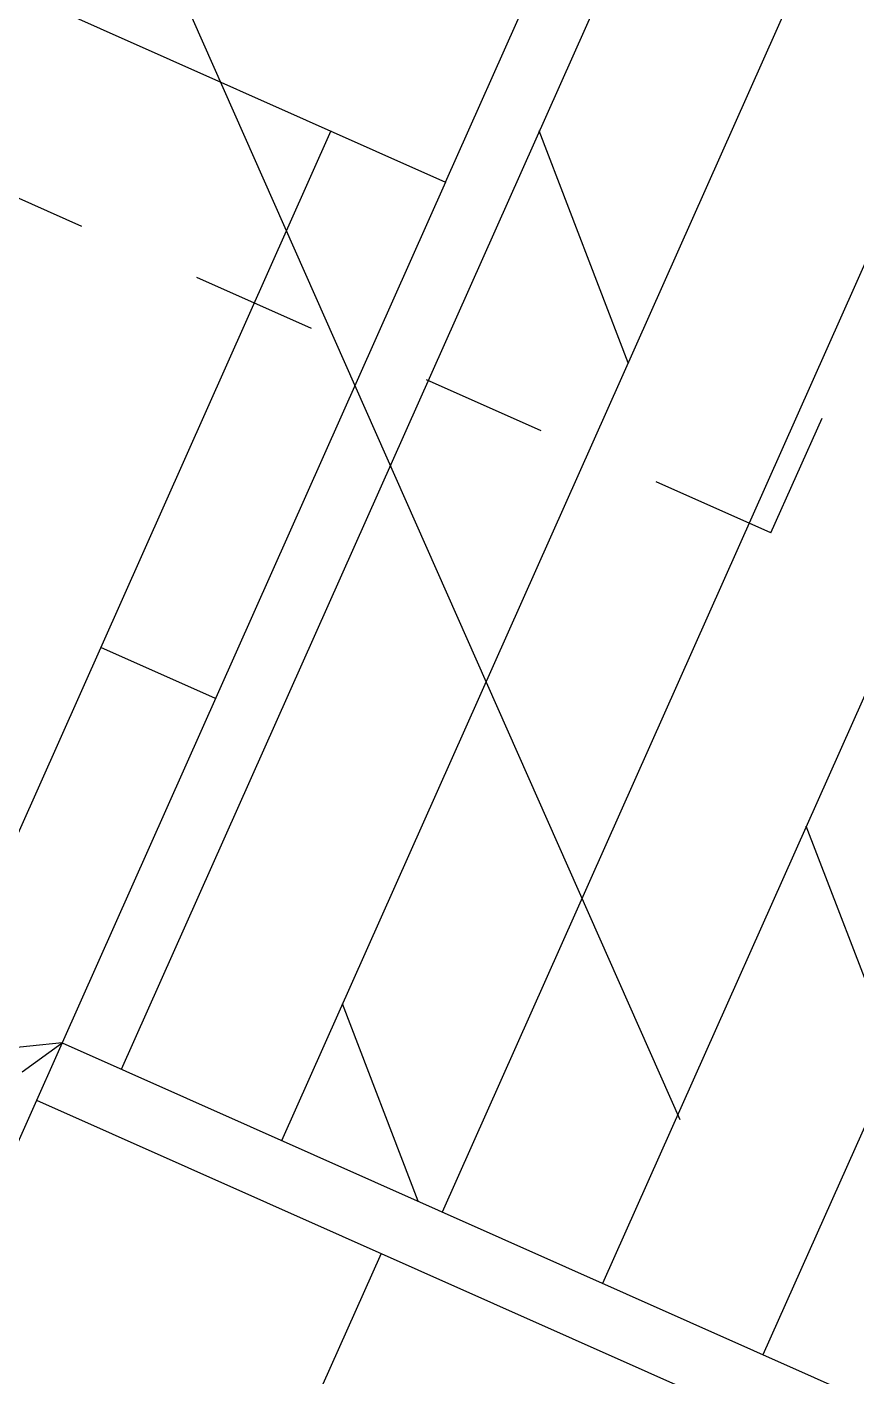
# Model space of a CAD drawing. Header units: millimetres. Extents: x 525387 to 527545, y 2235066 to 2235448.
# Drawn here: x 525571.434 to 525572.094, y 2235295.947 to 2235297.021 of the extents above; entities that cross this region are included whole.
import ezdxf

# ---------------------------------------------------------------- set-up
doc = ezdxf.new("R2010")
doc.units = ezdxf.units.MM
doc.linetypes.add('JIS_02_1.0', pattern=[2, 1, -1])
for name, color, linetype in [('auxiliar', 6, 'Continuous'), ('EJES', 1, 'Continuous'), ('PISOS', 7, 'Continuous'), ('ventanas', 3, 'Continuous')]:
    doc.layers.add(name, color=color, linetype=linetype)
doc.layers.add('jardin', color=72, linetype='Continuous', lineweight=5)
doc.layers.add('muro', color=5, linetype='Continuous', lineweight=35)

# ---------------------------------------------------------------- blocks, each defined once
blk = doc.blocks.new('CABAÑA 1')
at = {"layer": 'auxiliar', "linetype": 'JIS_02_1.0', "lineweight": -3, "ltscale": 0.1}
for p, q in [((1.300000000046566, 2.799999999813735), (0.7803847576724365, 3.699999999720603)), ((1.599999999976717, 2.799999999813735), (1.599999999976717, 3.699999999720603)), ((1.900000000023283, 2.449999999720603), (1.900000000023283, 3.699999999720603)), ((0.4000000000232831, 3.31961524207145), (1.300000000046566, 2.799999999813735)), ((1.900000000023283, 2.449999999720603), (6.800000000046566, 2.449999999720603))]:
    blk.add_line(p, q, dxfattribs=at)
at = {"layer": 'muro', "linetype": 'Continuous', "lineweight": -3}
for p, q in [((2.050000000046566, 3.699999999720603), (2.050000000046566, 2.799999999813735)), ((2.050000000046566, 2.799999999813735), (2.75, 2.799999999813735))]:
    blk.add_line(p, q, dxfattribs=at)
at = {"layer": 'muro', "color": 3, "linetype": 'Continuous', "lineweight": -3}
for p, q in [((2.050000000046566, 2.899999999906868), (1.199999999953434, 2.899999999906868)), ((1.300000000046566, 2.799999999813735), (0.4000000000232831, 2.799999999813735)), ((1.300000000046566, 2.799999999813735), (1.300000000046566, 1.299999999813735)), ((2.050000000046566, 2.799999999813735), (1.300000000046566, 2.799999999813735)), ((1.25, 2.5), (0.4000000000232831, 2.5))]:
    blk.add_line(p, q, dxfattribs=at)
at = {"layer": 'PISOS', "color": 30, "linetype": 'Continuous', "lineweight": -3}
for p, q in [((1.300000000046566, 2.748318271245807), (4.64968672383111, 2.748318271245807)), ((1.977695449138992, 2.608808142598718), (2.117395449080504, 2.748508142773062)), ((1.300000000046566, 2.489912312943488), (1.41889563947916, 2.608807952143252)), ((1.300000000046566, 2.608618271071464), (4.64968672383111, 2.608618271071464)), ((1.300000000046566, 2.46891827089712), (3.320617199642584, 2.46891827089712)), ((1.300000000046566, 2.329218271188438), (3.320617199642584, 2.329218271188438)), ((1.558595449081622, 2.18970814300701), (1.69829544913955, 2.329408142715693)), ((1.300000000046566, 2.189518271014094), (3.320617199642584, 2.189518271014094))]:
    blk.add_line(p, q, dxfattribs=at)
at = {"layer": 'ventanas', "color": 2, "linetype": 'Continuous', "lineweight": -3}
blk.add_line((1.25, 2.799999999813735), (1.25, 1.25), dxfattribs=at)

msp = doc.modelspace()

# ---------------------------------------------------------------- hatches: boundary and pattern name
at = {"layer": 'jardin'}
h = msp.add_hatch(dxfattribs=at)
h.set_pattern_fill('GRASS', color=72, scale=0.025)
h.set_pattern_definition([(90, (194.1935024295235, -22.17156315827742), (-0.449012806, 0.449012806), [0.1190625, -0.778963112]), (45, (194.1935024295235, -22.17156315827742), (-0.4490128060534577, 0.4490128060534577), [0.1190625, -0.5159375]), (135, (194.1935024295235, -22.17156315827742), (-0.4490128060534577, -0.4490128060534576), [0.1190625, -0.5159375])])
edge = h.paths.add_edge_path()
edge.add_line((525532.9685651099, 2235265.018777107), (525533.3434039074, 2235265.946524886))
edge.add_line((525533.3434039074, 2235265.946524886), (525531.9062651811, 2235266.527166621))
edge.add_line((525531.9062651811, 2235266.527166621), (525534.1539047417, 2235272.090269749))
edge.add_line((525534.1539047417, 2235272.090269749), (525536.193709222, 2235271.266135243))
edge.add_line((525536.193709222, 2235271.266135243), (525536.562877167, 2235272.179857971))
edge.add_line((525536.562877167, 2235272.179857971), (525545.1662853189, 2235268.821973717))
edge.add_line((525545.1662853189, 2235268.821973717), (525547.3497467478, 2235274.82330218))
edge.add_line((525547.3497467478, 2235274.82330218), (525544.7313748535, 2235273.015255336))
edge.add_line((525544.7313748535, 2235273.015255336), (525543.2781960585, 2235272.639106617))
edge.add_line((525543.2781960585, 2235272.639106617), (525541.1485370866, 2235273.090486108))
edge.add_line((525541.1485370866, 2235273.090486108), (525539.9398361517, 2235273.743141092))
edge.add_line((525539.9398361517, 2235273.743141092), (525538.2110542965, 2235276.000038548))
edge.add_line((525538.2110542965, 2235276.000038548), (525537.3736256876, 2235277.555641114))
edge.add_line((525537.3736256876, 2235277.555641114), (525537.8291464725, 2235279.042329289))
edge.add_line((525537.8291464725, 2235279.042329289), (525538.5619413613, 2235280.955201727))
edge.add_line((525538.5619413613, 2235280.955201727), (525539.6831508342, 2235281.758453705))
edge.add_line((525539.6831508342, 2235281.758453705), (525542.1579888097, 2235281.527801211))
edge.add_line((525542.1579888097, 2235281.527801211), (525543.0625858817, 2235281.397905624))
edge.add_line((525543.0625858817, 2235281.397905624), (525544.237610196, 2235281.544910648))
edge.add_line((525544.237610196, 2235281.544910648), (525545.2389396823, 2235280.937943125))
edge.add_line((525545.2389396823, 2235280.937943125), (525545.3998439282, 2235280.590086101))
edge.add_line((525545.3998439282, 2235280.590086101), (525546.3509289569, 2235280.368002899))
edge.add_line((525546.3509289569, 2235280.368002899), (525547.600497491, 2235279.717446517))
edge.add_line((525547.600497491, 2235279.717446517), (525548.5040015223, 2235277.995816217))
edge.add_line((525548.5040015223, 2235277.995816217), (525549.4494635365, 2235280.59445525))
edge.add_line((525549.4494635365, 2235280.59445525), (525547.0341694856, 2235282.223591658))
edge.add_arc((525553.4010597232, 2235290.10956279), 10.13537527618222, 170.284472681075, 231.0836617792268, ccw=False)
edge.add_line((525543.4110483121, 2235291.819973266), (525550.0208712292, 2235308.245539475))
edge.add_arc((525555.8299656212, 2235305.755869185), 6.320129413924658, 80.38193008596693, 156.8009227968103, ccw=False)
edge.add_line((525556.8859309562, 2235311.987159021), (525568.065963876, 2235310.309437103))
edge.add_line((525568.065963876, 2235310.309437103), (525571.100602373, 2235308.445894439))
edge.add_line((525571.100602373, 2235308.445894439), (525574.6095270728, 2235309.283263758))
edge.add_line((525574.6095270728, 2235309.283263758), (525591.9766387951, 2235306.280143735))
edge.add_line((525591.9766387951, 2235306.280143735), (525597.5764745408, 2235303.843793575))
edge.add_line((525597.5764745408, 2235303.843793575), (525606.9181822436, 2235297.037171795))
edge.add_line((525606.9181822436, 2235297.037171795), (525607.4802795019, 2235296.512781397))
edge.add_line((525607.4802795019, 2235296.512781397), (525607.7313576707, 2235296.885019429))
edge.add_line((525607.7313576707, 2235296.885019429), (525605.0168321515, 2235299.331365688))
edge.add_line((525605.0168321515, 2235299.331365688), (525606.1571826885, 2235308.315870588))
edge.add_line((525606.1571826885, 2235308.315870588), (525587.9557378056, 2235310.626073285))
edge.add_line((525587.9557378056, 2235310.626073285), (525576.383262146, 2235312.094899778))
edge.add_line((525576.383262146, 2235312.094899778), (525549.9333449753, 2235316.064083598))
edge.add_line((525549.9333449753, 2235316.064083598), (525525.9451853664, 2235256.452939874))
edge.add_line((525525.9451853664, 2235256.452939874), (525533.2269897189, 2235254.979274598))
edge.add_arc((525533.8274825849, 2235265.506826035), 10.54466362321378, 266.7353789843571, 327.767703411439)
edge.add_arc((525538.862284269, 2235264.345332306), 5.916612411177084, 311.0411354373542, 382.0561272641166)
edge.add_line((525544.3458979388, 2235266.567107169), (525544.7558909323, 2235267.693988821))
edge.add_line((525544.7558909323, 2235267.693988821), (525540.3056363409, 2235269.430909766))
edge.add_line((525540.3056363409, 2235269.430909766), (525538.1183970077, 2235264.017302446))
edge.add_line((525538.1183970077, 2235264.017302446), (525535.220947462, 2235265.18794805))
edge.add_line((525535.220947462, 2235265.18794805), (525534.8463408679, 2235264.260764197))
edge.add_line((525534.8463408679, 2235264.260764197), (525534.1128909915, 2235263.949433194))
edge.add_arc((525532.2472092394, 2235263.099885316), 2.049999999645656, -100.03482796230941, 24.482393480616622, ccw=False)
edge.add_line((525531.890003354, 2235261.081246181), (525531.4886372016, 2235260.087830096))
edge.add_arc((525530.6343550509, 2235259.107931118), 1.299999999730877, -272.9178751744206, 48.917875213800016, ccw=False)
edge.add_line((525530.7005309252, 2235260.4062457), (525531.1018970774, 2235261.399661786))
edge.add_arc((525532.2472092387, 2235263.099885316), 2.049999999851757, 69.39759662553149, 236.0348279646576, ccw=False)
h.paths.add_polyline_path([(525537.1375270657, 2235274.936899961), (525536.4819655273, 2235273.314328216), (525534.905752974, 2235273.951159425), (525535.5613145124, 2235275.573731171)], flags=16)
h = msp.add_hatch(dxfattribs=at)
h.set_pattern_fill('GRASS', color=72, scale=0.025)
h.set_pattern_definition([(90, (-1981.939004174666, -211.1523106675595), (-0.449012806, 0.449012806), [0.1190625, -0.778963112]), (45, (-1981.939004174666, -211.1523106675595), (-0.4490128060534577, 0.4490128060534577), [0.1190625, -0.5159375]), (135, (-1981.939004174666, -211.1523106675595), (-0.4490128060534577, -0.4490128060534576), [0.1190625, -0.5159375])])
edge = h.paths.add_edge_path()
edge.add_line((525556.3404676487, 2235290.662753419), (525552.9692696988, 2235282.956774575))
edge.add_line((525552.9692696988, 2235282.956774575), (525551.6543887777, 2235279.342773342))
edge.add_line((525551.6543887777, 2235279.342773342), (525553.6803570002, 2235277.338111192))
edge.add_line((525553.6803570002, 2235277.338111192), (525560.9604774965, 2235274.096792716))
edge.add_line((525560.9604774965, 2235274.096792716), (525562.2111926738, 2235276.905944997))
edge.add_line((525562.2111926738, 2235276.905944997), (525560.201392668, 2235277.800765611))
edge.add_line((525560.201392668, 2235277.800765611), (525559.4692935788, 2235276.156444134))
edge.add_line((525559.4692935788, 2235276.156444134), (525553.5769253768, 2235278.779895482))
edge.add_line((525553.5769253768, 2235278.779895482), (525556.505429207, 2235285.357422777))
edge.add_line((525556.505429207, 2235285.357422777), (525562.397797409, 2235282.733971429))
edge.add_line((525562.397797409, 2235282.733971429), (525563.2656198685, 2235282.347591976))
edge.add_line((525563.2656198685, 2235282.347591976), (525564.4075974136, 2235281.839150815))
edge.add_line((525564.4075974136, 2235281.839150815), (525564.9124132531, 2235282.972985753))
edge.add_line((525564.9124132531, 2235282.972985753), (525566.0194703336, 2235285.459476667))
edge.add_line((525566.0194703336, 2235285.459476667), (525566.6649589147, 2235286.909267758))
edge.add_line((525566.6649589147, 2235286.909267758), (525565.7514134581, 2235287.316004401))
edge.add_line((525565.7514134581, 2235287.316004401), (525565.0192875004, 2235285.671622577))
edge.add_line((525565.0192875004, 2235285.671622577), (525559.1269192984, 2235288.295073925))
edge.add_line((525559.1269192984, 2235288.295073925), (525562.0554231287, 2235294.87260122))
edge.add_line((525562.0554231287, 2235294.87260122), (525567.9477913306, 2235292.249149872))
edge.add_line((525567.9477913306, 2235292.249149872), (525568.1670172199, 2235292.151544217))
edge.add_line((525568.1670172199, 2235292.151544217), (525568.861336788, 2235291.842413229))
edge.add_line((525568.861336788, 2235291.842413229), (525569.3189103905, 2235292.870140367))
edge.add_line((525569.3189103905, 2235292.870140367), (525560.6586839228, 2235296.725921612))
edge.add_line((525560.6586839228, 2235296.725921612), (525562.6923671396, 2235301.293648902))
edge.add_line((525562.6923671396, 2235301.293648902), (525566.3465489685, 2235299.666702328))
edge.add_line((525566.3465489685, 2235299.666702328), (525564.9229707177, 2235296.469293226))
edge.add_line((525564.9229707177, 2235296.469293226), (525572.364569711, 2235293.15607989))
edge.add_line((525572.364569711, 2235293.15607989), (525574.1301672953, 2235292.369985199))
edge.add_line((525574.1301672953, 2235292.369985199), (525575.394068495, 2235295.208753771))
edge.add_line((525575.394068495, 2235295.208753771), (525574.297813946, 2235295.696837743))
edge.add_line((525574.297813946, 2235295.696837743), (525573.5656879884, 2235294.052455919))
edge.add_line((525573.5656879884, 2235294.052455919), (525567.6733197864, 2235296.675907267))
edge.add_line((525567.6733197864, 2235296.675907267), (525570.6018236167, 2235303.253434562))
edge.add_line((525570.6018236167, 2235303.253434562), (525576.4941918186, 2235300.629983214))
edge.add_line((525576.4941918186, 2235300.629983214), (525578.2470913361, 2235299.649873321))
edge.add_line((525578.2470913361, 2235299.649873321), (525578.9779277021, 2235299.324484007))
edge.add_line((525578.9779277021, 2235299.324484007), (525577.9330706495, 2235304.24574164))
edge.add_line((525577.9330706495, 2235304.24574164), (525574.7510732597, 2235304.795972457))
edge.add_line((525574.7510732597, 2235304.795972457), (525572.463281782, 2235306.200883463))
edge.add_line((525572.463281782, 2235306.200883463), (525561.6231450074, 2235303.613994678))
edge.add_line((525561.6231450074, 2235303.613994678), (525557.5238529552, 2235298.106815861))
edge.add_arc((525539.4018434605, 2235297.171585467), 18.14612586797001, -21.019759994398385, 2.9542672469742115, ccw=False)

# ---------------------------------------------------------------- linework, layer by layer
at = {"layer": 'EJES', "linetype": 'JIS_02_1.0', "elevation": -0.718706099487008}
msp.add_lwpolyline([(525598.6651619219, 2235235.79766857), (525567.9142179533, 2235305.278497076)], dxfattribs=at)

# ---------------------------------------------------------------- block references
at = {"layer": 'auxiliar', "rotation": 66}
msp.add_blockref('CABAÑA 1', (525573.4914965905, 2235293.885819312), dxfattribs=at)

doc.saveas('drawing.dxf')
